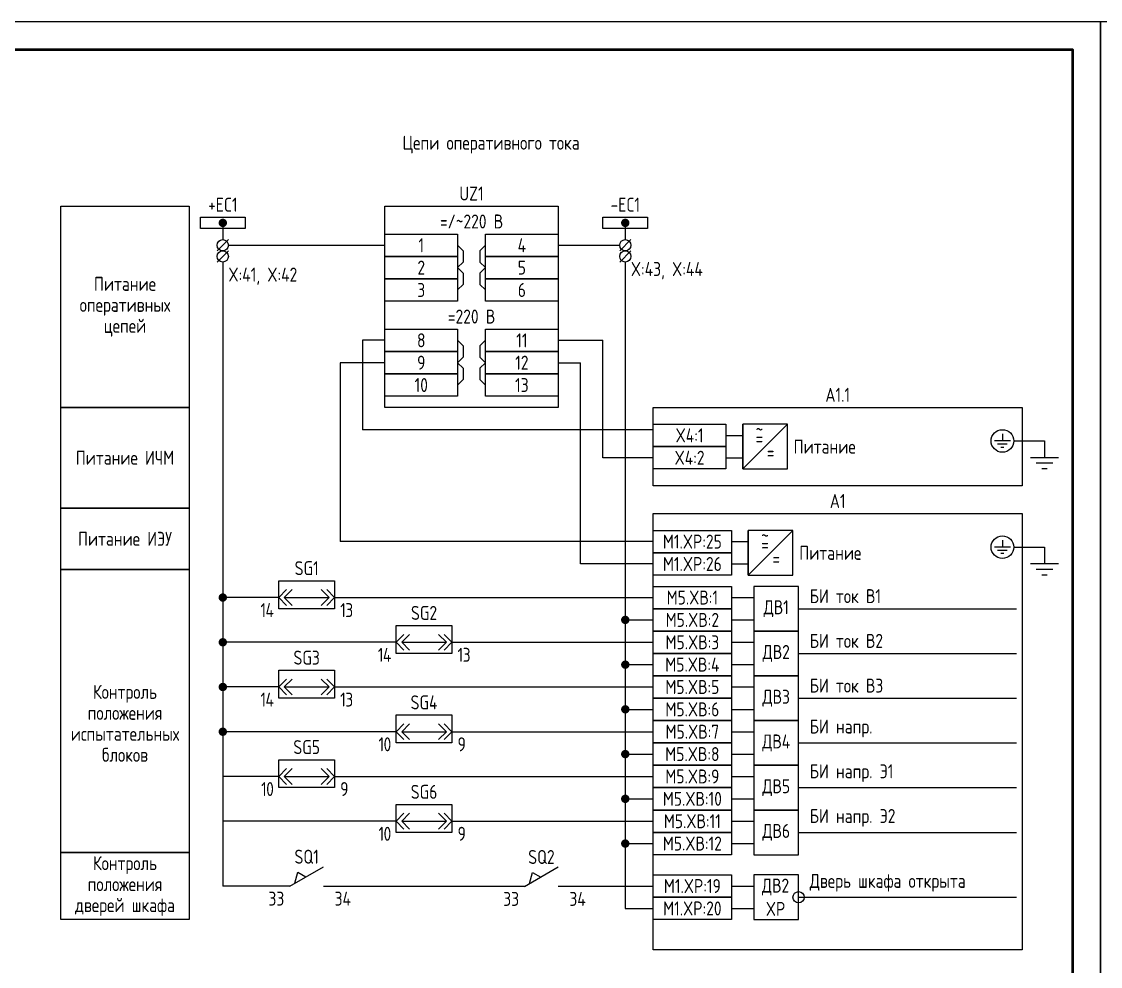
# Model space of a CAD drawing. Header units: millimetres. Extents: x -840 to 1644, y 0 to 561.
# Drawn here: x 17 to 210, y 128 to 297 of the extents above; entities that cross this region are included whole.
import ezdxf

# ---------------------------------------------------------------- set-up
doc = ezdxf.new("R2010")
doc.units = ezdxf.units.MM
doc.styles.add('Gost_type_A', font='GOST_A.TTF')

# ---------------------------------------------------------------- blocks, each defined once
blk = doc.blocks.new('Формат_А3')
blk.add_lwpolyline([(-420, 297), (0, 297), (0, 0), (-420, 0)], close=True)
at = {"lineweight": 50}
blk.add_lwpolyline([(-400, 292), (-5, 292), (-5, 5), (-400, 5)], close=True, dxfattribs=at)
blk = doc.blocks.new('POINT')
at = {"const_width": 0.75}
blk.add_lwpolyline([(-0.375, 0, 1), (0.375, 0, 1)], format="xyb", close=True, dxfattribs=at)
blk = doc.blocks.new('Шинка')
blk.add_lwpolyline([(-4, 1), (4, 1), (4, -1), (-4, -1)], close=True)
blk.add_blockref('POINT', (0, 0))
blk = doc.blocks.new('БИ_разъем')
for p, q in [((0, 0), (1.41, 1.41)), ((0, 0), (1.41, 1.41)), ((0, 0), (1.41, -1.41)), ((0, 0), (1.41, -1.41)), ((1, 0), (2.41, 1.41)), ((1, 0), (2.41, -1.41)), ((1, 0), (9, 0)), ((9, 0), (7.59, 1.41)), ((9, 0), (7.59, -1.41)), ((10, 0), (8.59, 1.41)), ((10, 0), (8.59, 1.41)), ((10, 0), (8.59, -1.41)), ((10, 0), (8.59, -1.41))]:
    blk.add_line(p, q)

msp = doc.modelspace()

# ---------------------------------------------------------------- linework, layer by layer
for p, q in [((53, 261), (53, 258)), ((125, 261), (125, 258)), ((54, 258), (52, 256)), ((54.01, 257), (82, 257)), ((113, 257), (124, 257)), ((126, 258), (124, 256)), ((54, 256), (52, 254)), ((126, 256), (124, 254)), ((53, 254), (53, 142.4)), ((125, 254), (125, 138.4)), ((82, 240), (78, 240)), ((78, 240), (78, 224)), ((113, 240), (121, 240)), ((121, 219), (121, 240)), ((74, 236), (74, 204)), ((82, 236), (74, 236)), ((113, 236), (117, 236)), ((117, 200), (117, 236)), ((130, 224), (78, 224)), ((146, 217), (146, 225)), ((146, 217), (154, 225)), ((194.48, 222), (200, 222)), ((130, 219), (121, 219)), ((147, 198), (147, 206)), ((147, 198), (155, 206)), ((130, 204), (74, 204)), ((194.48, 203), (200, 203)), ((130, 200), (117, 200)), ((63, 194), (53, 194)), ((73, 194), (130, 194)), ((144, 194), (148, 194)), ((156, 192), (195, 192)), ((125, 190), (130, 190)), ((144, 190), (148, 190)), ((84, 186), (53, 186)), ((94, 186), (130, 186)), ((144, 186), (148, 186)), ((156, 184), (195, 184)), ((125, 182), (130, 182)), ((144, 182), (148, 182)), ((63, 178), (53, 178)), ((73, 178), (130, 178)), ((144, 178), (148, 178)), ((156, 176), (195, 176)), ((125, 174), (130, 174)), ((144, 174), (148, 174)), ((84, 170), (53, 170)), ((94, 170), (130, 170)), ((144, 170), (148, 170)), ((156, 168), (195, 168)), ((125, 166), (130, 166)), ((144, 166), (148, 166)), ((63, 162), (53, 162)), ((73, 162), (130, 162)), ((144, 162), (148, 162)), ((156, 160), (195, 160)), ((125, 158), (130, 158)), ((144, 158), (148, 158)), ((84, 154), (53, 154)), ((94, 154), (130, 154)), ((144, 154), (148, 154)), ((156, 152), (195, 152)), ((125, 150), (130, 150)), ((144, 150), (148, 150)), ((65, 142.4), (71, 145.86)), ((65.87, 142.9), (66.43, 144.88)), ((66.43, 144.88), (67.87, 144.05)), ((107, 142.35), (113, 145.81)), ((107.87, 142.85), (108.43, 144.83)), ((108.43, 144.83), (109.87, 144.01)), ((65, 142.4), (53, 142.4)), ((107, 142.35), (71, 142.35)), ((113, 142.4), (130, 142.4)), ((144, 142.4), (148, 142.4)), ((156, 140.4), (195, 140.4)), ((125, 138.4), (130, 138.4)), ((125, 138.4), (130, 138.4)), ((144, 138.4), (148, 138.4))]:
    msp.add_line(p, q)
at = {"ltscale": 4}
for p, q in [((143, 223), (146, 223)), ((143, 219), (146, 219)), ((144, 204), (147, 204)), ((144, 200), (147, 200))]:
    msp.add_line(p, q, dxfattribs=at)
at = {"ltscale": 4.32}
for p, q in [((193.89, 222), (191.04, 222)), ((192.46, 223.28), (192.46, 222)), ((200, 222), (200, 219)), ((193.32, 221.43), (191.61, 221.43)), ((192.75, 220.86), (192.18, 220.86)), ((202.5, 219), (197.5, 219)), ((201.5, 218), (198.5, 218)), ((200.5, 217), (199.5, 217)), ((193.89, 203), (191.04, 203)), ((192.46, 204.28), (192.46, 203)), ((200, 203), (200, 200)), ((193.32, 202.43), (191.61, 202.43)), ((192.75, 201.86), (192.18, 201.86)), ((202.5, 200), (197.5, 200)), ((201.5, 199), (198.5, 199)), ((200.5, 198), (199.5, 198))]:
    msp.add_line(p, q, dxfattribs=at)
for points in [[(47, 228), (24, 228), (24, 264), (47, 264)], [(82, 264), (113, 264), (113, 228), (82, 228)], [(82, 259), (95, 259), (95, 255), (82, 255)], [(100, 259), (113, 259), (113, 255), (100, 255)], [(82, 255), (95, 255), (95, 251), (82, 251)], [(100, 255), (113, 255), (113, 251), (100, 251)], [(82, 251), (95, 251), (95, 247), (82, 247)], [(100, 251), (113, 251), (113, 247), (100, 247)], [(82, 242), (95, 242), (95, 238), (82, 238)], [(100, 242), (113, 242), (113, 238), (100, 238)], [(82, 238), (95, 238), (95, 234), (82, 234)], [(100, 238), (113, 238), (113, 234), (100, 234)], [(82, 234), (95, 234), (95, 230), (82, 230)], [(100, 234), (113, 234), (113, 230), (100, 230)], [(47, 210), (24, 210), (24, 228), (47, 228)], [(130, 228), (196, 228), (196, 214), (130, 214)], [(130, 225), (143, 225), (143, 221), (130, 221)], [(130, 221), (143, 221), (143, 217), (130, 217)], [(47, 199), (24, 199), (24, 210), (47, 210)], [(130, 209), (196, 209), (196, 131), (130, 131)], [(130, 206), (144, 206), (144, 202), (130, 202)], [(130, 202), (144, 202), (144, 198), (130, 198)], [(47, 148.4), (24, 148.4), (24, 199), (47, 199)], [(63, 197), (73, 197), (73, 192), (63, 192)], [(130, 196), (144, 196), (144, 192), (130, 192)], [(130, 192), (144, 192), (144, 188), (130, 188)], [(84, 189), (94, 189), (94, 184), (84, 184)], [(130, 188), (144, 188), (144, 184), (130, 184)], [(130, 184), (144, 184), (144, 180), (130, 180)], [(63, 181), (73, 181), (73, 176), (63, 176)], [(130, 180), (144, 180), (144, 176), (130, 176)], [(130, 176), (144, 176), (144, 172), (130, 172)], [(84, 173), (94, 173), (94, 168), (84, 168)], [(130, 172), (144, 172), (144, 168), (130, 168)], [(130, 168), (144, 168), (144, 164), (130, 164)], [(63, 165), (73, 165), (73, 160), (63, 160)], [(130, 164), (144, 164), (144, 160), (130, 160)], [(130, 160), (144, 160), (144, 156), (130, 156)], [(84, 157), (94, 157), (94, 152), (84, 152)], [(130, 156), (144, 156), (144, 152), (130, 152)], [(130, 152), (144, 152), (144, 148), (130, 148)], [(47, 136.4), (24, 136.4), (24, 148.4), (47, 148.4)], [(130, 144.4), (144, 144.4), (144, 140.4), (130, 140.4)], [(130, 140.4), (144, 140.4), (144, 136.4), (130, 136.4)]]:
    msp.add_lwpolyline(points, close=True)
for points in [[(95, 257), (96, 256), (96, 254), (95, 253)], [(100, 257), (99, 256), (99, 254), (100, 253)], [(95, 253), (96, 252), (96, 250), (95, 249)], [(100, 253), (99, 252), (99, 250), (100, 249)], [(95, 240), (96, 239), (96, 237), (95, 236)], [(100, 240), (99, 239), (99, 237), (100, 236)], [(95, 236), (96, 235), (96, 233), (95, 232)], [(100, 236), (99, 235), (99, 233), (100, 232)]]:
    msp.add_lwpolyline(points)
at = {"ltscale": 4}
for points in [[(146, 217), (154, 217), (154, 225), (146, 225)], [(147, 198), (155, 198), (155, 206), (147, 206)], [(148, 188), (156, 188), (156, 196), (148, 196)], [(148, 180), (156, 180), (156, 188), (148, 188)], [(148, 172), (156, 172), (156, 180), (148, 180)], [(148, 164), (156, 164), (156, 172), (148, 172)], [(148, 156), (156, 156), (156, 164), (148, 164)], [(148, 148), (156, 148), (156, 156), (148, 156)], [(148, 136.4), (156, 136.4), (156, 144.4), (148, 144.4)]]:
    msp.add_lwpolyline(points, close=True, dxfattribs=at)
for centre, radius in [((53, 257), 1), ((125, 257), 1), ((53, 255), 1), ((125, 255), 1), ((192.46, 222), 2.02), ((192.46, 203), 2.02), ((156, 140.4), 1)]:
    msp.add_circle(centre, radius)

# ---------------------------------------------------------------- block references
for name, p in [('Формат_А3', (210, 0)), ('Формат_А3', (630, 0)), ('Шинка', (53, 261)), ('Шинка', (125, 261)), ('БИ_разъем', (63, 194)), ('POINT', (53, 194)), ('POINT', (125, 190)), ('БИ_разъем', (84, 186)), ('POINT', (53, 186)), ('POINT', (125, 182)), ('POINT', (53, 178)), ('БИ_разъем', (63, 178)), ('POINT', (125, 174)), ('POINT', (53, 170)), ('БИ_разъем', (84, 170)), ('POINT', (125, 166)), ('БИ_разъем', (63, 162)), ('POINT', (125, 158)), ('БИ_разъем', (84, 154)), ('POINT', (125, 150))]:
    msp.add_blockref(name, p)

# ---------------------------------------------------------------- texts
at = {"char_height": 2.5, "line_spacing_factor": 0.9, "style": 'Gost_type_A'}
for s, insert, width, attachment_point in [('Цепи оперативного тока', (101, 275), 56, 5), ('UZ1', (97.5, 265), 31, 8), ('=/~220 В', (97.5, 260), 31, 8), ('X:41, X:42', (54, 253), 16, 1), ('X:43, X:44', (126, 254), 16, 1), ('Питание оперативных цепей', (35.5, 246), 23, 5), ('=220 В', (97.5, 243), 31, 8), ('A1.1', (163, 229), 66, 8), ('Питание ИЧМ', (35.5, 219), 23, 5), ('A1', (163, 210), 66, 8), ('Питание ИЭУ', (35.5, 204.5), 23, 5), ('SG1', (68, 198), 10, 8), ('{\\T0.9;14}', (62, 193), 5, 3), ('{\\T0.9;13}', (74, 193), 5, 1), ('SG2', (89, 190), 10, 8), ('SG3', (68, 182), 10, 8), ('{\\T0.9;14}', (83, 185), 5, 3), ('{\\T0.9;13}', (95, 185), 5, 1), ('Контроль положения\\Pиспытательных блоков', (35.5, 171.5), 23, 5), ('{\\T0.9;14}', (62, 177), 5, 3), ('{\\T0.9;13}', (74, 177), 5, 1), ('SG4', (89, 174), 10, 8), ('SG5', (68, 166), 10, 8), ('{\\T0.9;10}', (83, 169), 5, 3), ('{\\T0.9;9}', (95, 169), 5, 1), ('{\\T0.9;10}', (62, 161), 5, 3), ('{\\T0.9;9}', (74, 161), 5, 1), ('SG6', (89, 158), 10, 8), ('{\\T0.9;10}', (83, 153), 5, 3), ('{\\T0.9;9}', (95, 153), 5, 1), ('Контроль положения\\Pдверей шкафа', (35.5, 142.4), 23, 5)]:
    msp.add_mtext(s, dxfattribs=dict(at, insert=insert, width=width, attachment_point=attachment_point))
at = {"char_height": 2.5, "style": 'Gost_type_A'}
for s, insert, width, attachment_point in [('+EC1', (53, 263), 10, 8), ('-EC1', (125, 263), 10, 8), ('1', (88.5, 257), 13, 5), ('4', (106.5, 257), 13, 5), ('2', (88.5, 253), 13, 5), ('5', (106.5, 253), 13, 5), ('3', (88.5, 249), 13, 5), ('6', (106.5, 249), 13, 5), ('8', (88.5, 240), 13, 5), ('11', (106.5, 240), 13, 5), ('9', (88.5, 236), 13, 5), ('12', (106.5, 236), 13, 5), ('10', (88.5, 232), 13, 5), ('13', (106.5, 232), 13, 5), ('X4:1', (136.5, 223), 13, 5), ('~', (149, 224.03), 2.7, 5), ('=', (149, 222.53), 6, 5), ('Питание', (160.67, 220.99), 11.3452, 5), ('X4:2', (136.5, 219), 13, 5), ('=', (151, 220), 6, 5), ('M1.XP:25', (137, 204), 13.9956, 5), ('~', (150, 205.03), 2.7, 5), ('=', (150, 203.53), 6, 5), ('Питание', (161.67, 201.99), 11.3452, 5), ('M1.XP:26', (137, 200), 13.9956, 5), ('=', (152, 201), 6, 5), ('M5.XВ:1', (137, 194), 14, 5), ('БИ ток В1', (158, 193), 27.8465, 7), ('ДВ1', (152, 192), 7.9998, 5), ('M5.XВ:2', (137, 190), 14, 5), ('M5.XВ:3', (137, 186), 14, 5), ('БИ ток В2', (158, 185), 27.8465, 7), ('ДВ2', (152, 184), 7.9998, 5), ('M5.XВ:4', (137, 182), 14, 5), ('БИ ток В3', (158, 177), 31.722, 7), ('M5.XВ:5', (137, 178), 14, 5), ('ДВ3', (152, 176), 7.9998, 5), ('M5.XВ:6', (137, 174), 14, 5), ('\\pxt5;БИ напр.', (158, 169), 35.3442, 7), ('M5.XВ:7', (137, 170), 14, 5), ('ДВ4', (152, 168), 7.9998, 5), ('M5.XВ:8', (137, 166), 14, 5), ('БИ напр. Э1', (158, 161), 33.6483, 7), ('M5.XВ:9', (137, 162), 14, 5), ('ДВ5', (152, 160), 7.9998, 5), ('M5.XВ:10', (137, 158), 14, 5), ('M5.XВ:11', (137, 154), 14, 5), ('БИ напр. Э2', (158, 153), 33.6483, 7), ('ДВ6', (152, 152), 7.9998, 5), ('M5.XВ:12', (137, 150), 14, 5), ('SQ1', (68, 146.4), 10, 8), ('SQ2', (110, 146.35), 10, 8), ('M1.XP:19', (137, 142.4), 14, 5), ('ДВ2 XP', (151.88, 140.4), 7.7588, 5), ('Дверь шкафа открыта', (158, 141.4), 37, 7), ('33', (64, 141.4), 6, 3), ('34', (73, 141.4), 6, 1), ('33', (106, 141.35), 6, 3), ('34', (115, 141.35), 6, 1), ('M1.XP:20', (137, 138.4), 14, 5)]:
    msp.add_mtext(s, dxfattribs=dict(at, insert=insert, width=width, attachment_point=attachment_point))

doc.saveas('drawing.dxf')
